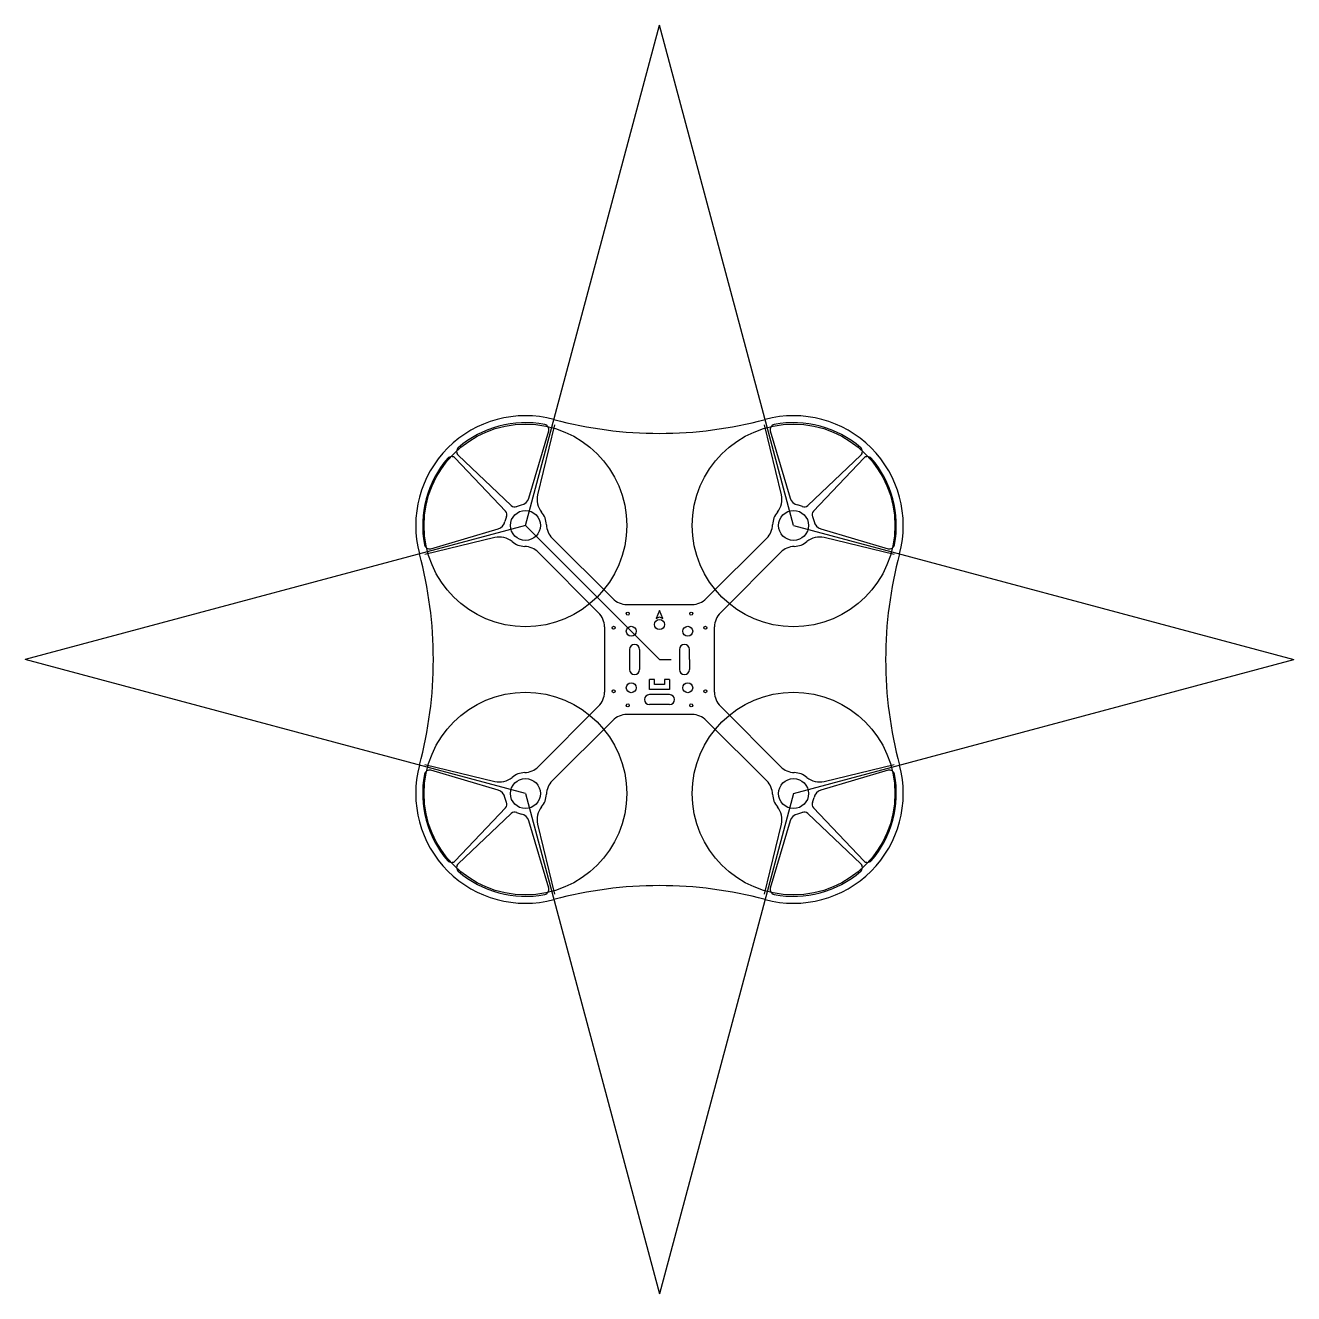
# Model space of a CAD drawing. Header units: millimetres. Extents: x -636 to 636, y -636 to 636.
import ezdxf

# ---------------------------------------------------------------- set-up
doc = ezdxf.new("R2010")
doc.units = ezdxf.units.MM

msp = doc.modelspace()

# ---------------------------------------------------------------- linework, layer by layer
for p, q in [((-134.4, 134.4), (0, 635.8)), ((134.4, 134.4), (0, 635.8)), ((-130.9, 161.9), (-111.1, 229.2)), ((-105.3, 235.3), (-122.2, 165.2)), ((122.2, 165.2), (105.3, 235.3)), ((111.1, 229.2), (130.9, 161.9)), ((-201.9, 204.9), (-148.8, 154.3)), ((148.8, 154.3), (201.9, 204.9)), ((-154.3, 148.8), (-204.9, 201.9)), ((204.9, 201.9), (154.3, 148.8)), ((-143.2, 153.4), (-138.5, 154.9)), ((143.2, 153.4), (138.5, 154.9)), ((-153.4, 143.2), (-154.9, 138.5)), ((153.4, 143.2), (154.9, 138.5)), ((-134.4, 134.4), (-635.8, 0)), ((-229.2, 111.1), (-161.9, 130.9)), ((0, 0), (-134.4, 134.4)), ((134.4, 134.4), (635.8, 0)), ((161.9, 130.9), (229.2, 111.1)), ((-165.2, 122.2), (-235.3, 105.3)), ((-46.9, 61), (-107.5, 121.7)), ((46.9, 61), (107.5, 121.7)), ((235.3, 105.3), (165.2, 122.2)), ((-61, 46.9), (-121.7, 107.5)), ((61, 46.9), (121.7, 107.5)), ((-32.7, 55.2), (32.7, 55.2)), ((-55.2, 32.7), (-55.2, -32.7)), ((55.2, -32.7), (55.2, 32.7)), ((-30, 10), (-30, -10)), ((-20, 10), (-20, -10)), ((20, 10), (20, -10)), ((30, 0), (30, 10)), ((-134.4, -134.4), (-635.8, 0)), ((0, 0), (11.6, 0)), ((30, 0), (30, -10)), ((134.4, -134.4), (635.8, 0)), ((-10, -30), (-10, -20)), ((-5, -20), (-10, -20)), ((-5, -25), (-5, -20)), ((5, -25), (-5, -25)), ((10, -20), (5, -20)), ((5, -20), (5, -25)), ((10, -20), (10, -30)), ((10, -30), (-10, -30)), ((10, -35.2), (-10, -35.2)), ((-61, -46.9), (-121.7, -107.5)), ((10, -45.2), (-10, -45.2)), ((61, -46.9), (121.7, -107.5)), ((-46.9, -61), (-107.5, -121.7)), ((32.7, -55.2), (-32.7, -55.2)), ((46.9, -61), (107.5, -121.7)), ((-235.3, -105.3), (-165.2, -122.2)), ((-161.9, -130.9), (-229.2, -111.1)), ((229.2, -111.1), (161.9, -130.9)), ((165.2, -122.2), (235.3, -105.3)), ((-153.4, -143.2), (-154.9, -138.5)), ((-134.4, -134.4), (0, -635.8)), ((134.4, -134.4), (0, -635.8)), ((153.4, -143.2), (154.9, -138.5)), ((-204.9, -201.9), (-154.3, -148.8)), ((154.3, -148.8), (204.9, -201.9)), ((-148.8, -154.3), (-201.9, -204.9)), ((-143.2, -153.4), (-138.5, -154.9)), ((-111.1, -229.2), (-130.9, -161.9)), ((-122.2, -165.2), (-105.3, -235.3)), ((105.3, -235.3), (122.2, -165.2)), ((130.9, -161.9), (111.1, -229.2)), ((143.2, -153.4), (138.5, -154.9)), ((201.9, -204.9), (148.8, -154.3))]:
    msp.add_line(p, q)
msp.add_lwpolyline([(0, 49), (-3.5, 41.2), (0, 42.7), (3.5, 41.2)], close=True)
for centre, radius in [((-134.4, 134.4), 101.6), ((134.4, 134.4), 101.6), ((-134.4, 134.4), 15), ((134.4, 134.4), 15), ((-31.8, 46), 1.5), ((0, 35), 5), ((31.8, 46), 1.5), ((-46, 31.8), 1.5), ((-28.3, 28.3), 5), ((28.3, 28.3), 5), ((46, 31.8), 1.5), ((-28.3, -28.3), 5), ((28.3, -28.3), 5), ((-134.4, -134.4), 101.6), ((-46, -31.8), 1.5), ((134.4, -134.4), 101.6), ((46, -31.8), 1.5), ((-31.8, -46), 1.5), ((31.8, -46), 1.5), ((-134.4, -134.4), 15), ((134.4, -134.4), 15)]:
    msp.add_circle(centre, radius)
for centre, radius, start, end in [((-134.4, 134.4), 110, 75, 195), ((134.4, 134.4), 110, 345, 105), ((-134.4, 134.4), 103, 79.1715, 130.8285), ((-115.9, 230.6), 5, 343.609, 79.1715), ((0, 635.8), 409.1, 255, 285), ((115.9, 230.6), 5, 100.8285, 196.391), ((134.4, 134.4), 103, 49.1715, 100.8285), ((-198.4, 208.5), 5, 130.8285, 226.391), ((198.4, 208.5), 5, 313.609, 49.1715), ((-134.4, 134.4), 103, 139.1715, 190.8285), ((-208.5, 198.4), 5, 43.609, 139.1715), ((208.5, 198.4), 5, 40.8285, 136.391), ((134.4, 134.4), 103, 349.1715, 40.8285), ((-145.3, 157.9), 5, 226.391, 294.9615), ((-140.5, 164.7), 10, 281.4953, 343.609), ((-102.8, 160.5), 20, 166.391, 219.6969), ((102.8, 160.5), 20, 320.3031, 13.609), ((140.5, 164.7), 10, 196.391, 258.5047), ((140.5, 164.7), 10, 196.391, 258.5047), ((145.3, 157.9), 5, 245.0385, 313.609), ((-157.9, 145.3), 5, 335.0385, 43.609), ((-134.4, 134.4), 21, 2.0297, 39.6969), ((134.4, 134.4), 21, 140.3031, 177.9703), ((157.9, 145.3), 5, 136.391, 204.9615), ((-164.7, 140.5), 10, 286.391, 348.5047), ((-164.7, 140.5), 10, 286.391, 348.5047), ((-93.4, 135.8), 20, 182.0297, 225), ((93.4, 135.8), 20, 315, 357.9703), ((164.7, 140.5), 10, 191.4953, 253.609), ((-230.6, 115.9), 5, 190.8285, 286.391), ((-160.5, 102.8), 20, 50.3031, 103.609), ((-134.4, 134.4), 21, 230.3031, 267.9703), ((134.4, 134.4), 21, 272.0297, 309.6969), ((160.5, 102.8), 20, 76.391, 129.6969), ((230.6, 115.9), 5, 253.609, 349.1715), ((-635.8, 0), 409.1, 345, 15), ((-135.8, 93.4), 20, 45, 87.9703), ((135.8, 93.4), 20, 92.0297, 135), ((635.8, 0), 409.1, 165, 195), ((-32.7, 75.2), 20, 225, 270), ((32.7, 75.2), 20, 270, 315), ((-75.2, 32.7), 20, 0, 45), ((75.2, 32.7), 20, 135, 180), ((-25, 10), 5, 0, 180), ((25, 10), 5, 360, 180), ((-25, -10), 5, 180, 0), ((25, -10), 5, 180, 0), ((-75.2, -32.7), 20, 315, 0), ((-10, -40.2), 5, 90, 270), ((10, -40.2), 5, 270, 90), ((75.2, -32.7), 20, 180, 225), ((-32.7, -75.2), 20, 90, 135), ((32.7, -75.2), 20, 45, 90), ((-134.4, -134.4), 110, 165, 285), ((-230.6, -115.9), 5, 73.609, 169.1715), ((-134.4, -134.4), 21, 92.0297, 129.6969), ((-135.8, -93.4), 20, 272.0297, 315), ((134.4, -134.4), 110, 255, 15), ((135.8, -93.4), 20, 225, 267.9703), ((134.4, -134.4), 21, 50.3031, 87.9703), ((230.6, -115.9), 5, 10.8285, 106.391), ((-134.4, -134.4), 103, 169.1715, 220.8285), ((-160.5, -102.8), 20, 256.391, 309.6969), ((-93.4, -135.8), 20, 135, 177.9703), ((93.4, -135.8), 20, 2.0297, 45), ((160.5, -102.8), 20, 230.3031, 283.609), ((134.4, -134.4), 103, 319.1715, 10.8285), ((-164.7, -140.5), 10, 11.4953, 73.609), ((-134.4, -134.4), 21, 320.3031, 357.9703), ((134.4, -134.4), 21, 182.0297, 219.6969), ((164.7, -140.5), 10, 106.391, 168.5047), ((164.7, -140.5), 10, 106.391, 168.5047), ((-157.9, -145.3), 5, 316.391, 24.9615), ((-102.8, -160.5), 20, 140.3031, 193.609), ((102.8, -160.5), 20, 346.391, 39.6969), ((157.9, -145.3), 5, 155.0385, 223.609), ((-145.3, -157.9), 5, 65.0385, 133.609), ((-140.5, -164.7), 10, 16.391, 78.5047), ((-140.5, -164.7), 10, 16.391, 78.5047), ((140.5, -164.7), 10, 101.4953, 163.609), ((145.3, -157.9), 5, 46.391, 114.9615), ((-208.5, -198.4), 5, 220.8285, 316.391), ((208.5, -198.4), 5, 223.609, 319.1715), ((-198.4, -208.5), 5, 133.609, 229.1715), ((-134.4, -134.4), 103, 229.1715, 280.8285), ((134.4, -134.4), 103, 259.1715, 310.8285), ((198.4, -208.5), 5, 310.8285, 46.391), ((0, -635.8), 409.1, 75, 105), ((-115.9, -230.6), 5, 280.8285, 16.391), ((115.9, -230.6), 5, 163.609, 259.1715)]:
    msp.add_arc(centre, radius, start, end)

doc.saveas('drawing.dxf')
